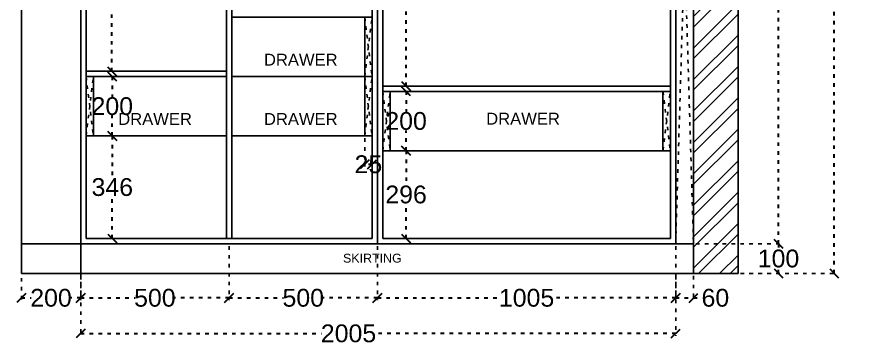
# Model space of a CAD drawing. Header units: millimetres. Extents: x 220712 to 1505573, y -354410 to 241923.
# Drawn here: x 250775 to 253620, y 114959 to 116067 of the extents above; entities that cross this region are included whole.
import ezdxf

# ---------------------------------------------------------------- set-up
doc = ezdxf.new("R2010")
doc.units = ezdxf.units.MM
doc.header["$MEASUREMENT"] = 0
doc.linetypes.add('ACAD_ISO03W100', pattern=[30, 12, -18])
doc.layers.add('Walls', color=253, linetype='Continuous')
doc.styles.get("Standard").update_dxf_attribs({"font": 'arial.ttf'})
doc.dimstyles.get("Standard").update_dxf_attribs({"dimtxt": 60, "dimasz": 30, "dimexe": 7.75, "dimexo": 8.13, "dimgap": 0.63, "dimtad": 0, "dimtih": 1, "dimtoh": 1, "dimdec": 0, "dimzin": 0, "dimtxsty": 'Standard', "dimblk": 'OBLIQUE', "dimcen": 2.25, "dimclrd": 1, "dimclre": 1, "dimclrt": 1, "dimadec": 0, "dimazin": 0, "dimtfac": 1, "dimtdec": 0, "dimtofl": 0, "dimtmove": 0, "dimatfit": 3, "dimfxl": 1, "dimtolj": 1, "dimtzin": 0, "dimlwd": 30, "dimarcsym": 0})

# ---------------------------------------------------------------- blocks, each defined once
blk = doc.blocks.new('_Oblique')
at = {"color": 0, "linetype": 'ByBlock', "lineweight": -2}
blk.add_line((-0.5, -0.5), (0.5, 0.5), dxfattribs=at)
blk = doc.blocks.new('*D1159')
at = {"layer": 'Defpoints', "color": 0, "linetype": 'ACAD_ISO03W100', "transparency": 16777216}
for p in [(252995, 115301), (250990, 115201), (250990, 114998.5)]:
    blk.add_point(p, dxfattribs=at)
at = {"layer": 'Walls', "color": 1, "linetype": 'ACAD_ISO03W100', "lineweight": -2, "transparency": 16777216}
for p, q in [((252995, 115292.9), (252995, 114990.8)), ((250990, 115192.9), (250990, 114990.8))]:
    blk.add_line(p, q, dxfattribs=at)
at = {"layer": 'Walls', "color": 1, "linetype": 'ACAD_ISO03W100', "lineweight": 30, "transparency": 16777216}
for p, q in [((250990, 114998.5), (251801.5, 114998.5)), ((252995, 114998.5), (251983.5, 114998.5))]:
    blk.add_line(p, q, dxfattribs=at)
at = {"layer": 'Walls', "color": 1, "linetype": 'ACAD_ISO03W100', "lineweight": 30, "transparency": 16777216, "xscale": 30, "yscale": 30, "zscale": 30, "rotation": 180}
blk.add_blockref('_Oblique', (250990, 114998.5), dxfattribs=at)
at = {"layer": 'Walls', "color": 1, "linetype": 'ACAD_ISO03W100', "lineweight": 30, "transparency": 16777216, "xscale": 30, "yscale": 30, "zscale": 30}
blk.add_blockref('_Oblique', (252995, 114998.5), dxfattribs=at)
at = {"layer": 'Walls', "color": 1, "linetype": 'ACAD_ISO03W100', "transparency": 16777216, "insert": (251892.5, 114998.5), "char_height": 60, "attachment_point": 5}
blk.add_mtext('\\A1;2005', dxfattribs=at)
blk = doc.blocks.new('*D1166')
at = {"layer": 'Defpoints', "color": 0, "linetype": 'ACAD_ISO03W100', "transparency": 16777216}
for p in [(252995, 115201), (253055, 115201), (253055, 115118.5)]:
    blk.add_point(p, dxfattribs=at)
at = {"layer": 'Walls', "color": 1, "linetype": 'ACAD_ISO03W100', "lineweight": -2, "transparency": 16777216}
for p, q in [((252995, 115192.9), (252995, 115110.8)), ((253055, 115192.9), (253055, 115110.8))]:
    blk.add_line(p, q, dxfattribs=at)
at = {"layer": 'Walls', "color": 1, "linetype": 'ACAD_ISO03W100', "lineweight": 30, "transparency": 16777216}
for p, q in [((252995, 115118.5), (253055, 115118.5)), ((253055, 115118.5), (253085, 115118.5))]:
    blk.add_line(p, q, dxfattribs=at)
at = {"layer": 'Walls', "color": 1, "linetype": 'ACAD_ISO03W100', "lineweight": 30, "transparency": 16777216, "xscale": 30, "yscale": 30, "zscale": 30, "rotation": 180}
blk.add_blockref('_Oblique', (252995, 115118.5), dxfattribs=at)
at = {"layer": 'Walls', "color": 1, "linetype": 'ACAD_ISO03W100', "lineweight": 30, "transparency": 16777216, "xscale": 30, "yscale": 30, "zscale": 30}
blk.add_blockref('_Oblique', (253055, 115118.5), dxfattribs=at)
at = {"layer": 'Walls', "color": 1, "linetype": 'ACAD_ISO03W100', "transparency": 16777216, "insert": (253128.7, 115118.5), "char_height": 60, "attachment_point": 5}
blk.add_mtext('\\A1;60', dxfattribs=at)
blk = doc.blocks.new('*D1160')
at = {"layer": 'Defpoints', "color": 0, "linetype": 'ACAD_ISO03W100', "transparency": 16777216}
for p in [(250990, 115301), (250790, 115193.5), (250990, 115118.5)]:
    blk.add_point(p, dxfattribs=at)
at = {"layer": 'Walls', "color": 1, "linetype": 'ACAD_ISO03W100', "lineweight": -2, "transparency": 16777216}
for p, q in [((250990, 115292.9), (250990, 115110.8)), ((250790, 115185.4), (250790, 115110.8))]:
    blk.add_line(p, q, dxfattribs=at)
at = {"layer": 'Walls', "color": 1, "linetype": 'ACAD_ISO03W100', "lineweight": 30, "transparency": 16777216}
for p, q in [((250790, 115118.5), (250822.7, 115118.5)), ((250990, 115118.5), (250957.3, 115118.5))]:
    blk.add_line(p, q, dxfattribs=at)
at = {"layer": 'Walls', "color": 1, "linetype": 'ACAD_ISO03W100', "lineweight": 30, "transparency": 16777216, "xscale": 30, "yscale": 30, "zscale": 30, "rotation": 180}
blk.add_blockref('_Oblique', (250790, 115118.5), dxfattribs=at)
at = {"layer": 'Walls', "color": 1, "linetype": 'ACAD_ISO03W100', "lineweight": 30, "transparency": 16777216, "xscale": 30, "yscale": 30, "zscale": 30}
blk.add_blockref('_Oblique', (250990, 115118.5), dxfattribs=at)
at = {"layer": 'Walls', "color": 1, "linetype": 'ACAD_ISO03W100', "transparency": 16777216, "insert": (250890, 115118.5), "char_height": 60, "attachment_point": 5}
blk.add_mtext('\\A1;200', dxfattribs=at)
blk = doc.blocks.new('*D1167')
at = {"layer": 'Defpoints', "color": 0, "linetype": 'ACAD_ISO03W100', "transparency": 16777216}
for p in [(253055, 115301), (253341.5, 115301), (253055, 115201)]:
    blk.add_point(p, dxfattribs=at)
at = {"layer": 'Walls', "color": 1, "linetype": 'ACAD_ISO03W100', "lineweight": -2, "transparency": 16777216}
for p, q in [((253063.1, 115301), (253349.3, 115301)), ((253063.1, 115201), (253349.3, 115201))]:
    blk.add_line(p, q, dxfattribs=at)
at = {"layer": 'Walls', "color": 1, "linetype": 'ACAD_ISO03W100', "lineweight": 30, "transparency": 16777216}
for p, q in [((253341.5, 115301), (253341.5, 115282.3)), ((253341.5, 115201), (253341.5, 115219.7))]:
    blk.add_line(p, q, dxfattribs=at)
at = {"layer": 'Walls', "color": 1, "linetype": 'ACAD_ISO03W100', "lineweight": 30, "transparency": 16777216, "xscale": 30, "yscale": 30, "zscale": 30}
for p, rotation in [((253341.5, 115301), 90), ((253341.5, 115201), 270)]:
    blk.add_blockref('_Oblique', p, dxfattribs=dict(at, rotation=rotation))
at = {"layer": 'Walls', "color": 1, "linetype": 'ACAD_ISO03W100', "transparency": 16777216, "insert": (253341.5, 115251), "char_height": 60, "attachment_point": 5}
blk.add_mtext('\\A1;100', dxfattribs=at)
blk = doc.blocks.new('*D1168')
at = {"layer": 'Defpoints', "color": 0, "linetype": 'ACAD_ISO03W100', "transparency": 16777216}
for p in [(253055, 117301), (253341.5, 117301), (253055, 115301)]:
    blk.add_point(p, dxfattribs=at)
at = {"layer": 'Walls', "color": 1, "linetype": 'ACAD_ISO03W100', "lineweight": -2, "transparency": 16777216}
for p, q in [((253063.1, 117301), (253349.3, 117301)), ((253063.1, 115301), (253349.3, 115301))]:
    blk.add_line(p, q, dxfattribs=at)
at = {"layer": 'Walls', "color": 1, "linetype": 'ACAD_ISO03W100', "lineweight": 30, "transparency": 16777216}
for p, q in [((253341.5, 117301), (253341.5, 116332.3)), ((253341.5, 115301), (253341.5, 116269.7))]:
    blk.add_line(p, q, dxfattribs=at)
at = {"layer": 'Walls', "color": 1, "linetype": 'ACAD_ISO03W100', "lineweight": 30, "transparency": 16777216, "xscale": 30, "yscale": 30, "zscale": 30}
for p, rotation in [((253341.5, 117301), 90), ((253341.5, 115301), 270)]:
    blk.add_blockref('_Oblique', p, dxfattribs=dict(at, rotation=rotation))
at = {"layer": 'Walls', "color": 1, "linetype": 'ACAD_ISO03W100', "transparency": 16777216, "insert": (253341.5, 116301), "char_height": 60, "attachment_point": 5}
blk.add_mtext('\\A1;2265', dxfattribs=at)
blk = doc.blocks.new('*D1171')
at = {"layer": 'Defpoints', "color": 0, "linetype": 'ACAD_ISO03W100', "transparency": 16777216}
for p in [(253205, 117967), (253206.2, 115201), (253529, 115201)]:
    blk.add_point(p, dxfattribs=at)
at = {"layer": 'Walls', "color": 1, "linetype": 'ACAD_ISO03W100', "lineweight": -2, "transparency": 16777216}
for p, q in [((253213.1, 117967), (253536.8, 117967)), ((253214.3, 115201), (253536.8, 115201))]:
    blk.add_line(p, q, dxfattribs=at)
at = {"layer": 'Walls', "color": 1, "linetype": 'ACAD_ISO03W100', "lineweight": 30, "transparency": 16777216}
for p, q in [((253529, 117967), (253529, 116615.3)), ((253529, 115201), (253529, 116552.7))]:
    blk.add_line(p, q, dxfattribs=at)
at = {"layer": 'Walls', "color": 1, "linetype": 'ACAD_ISO03W100', "lineweight": 30, "transparency": 16777216, "xscale": 30, "yscale": 30, "zscale": 30}
for p, rotation in [((253529, 117967), 90), ((253529, 115201), 270)]:
    blk.add_blockref('_Oblique', p, dxfattribs=dict(at, rotation=rotation))
at = {"layer": 'Walls', "color": 1, "linetype": 'ACAD_ISO03W100', "transparency": 16777216, "insert": (253529, 116584), "char_height": 60, "attachment_point": 5}
blk.add_mtext('\\A1;2766', dxfattribs=at)
blk = doc.blocks.new('*D1161')
at = {"layer": 'Defpoints', "color": 0, "linetype": 'ACAD_ISO03W100', "transparency": 16777216}
for p in [(250990, 115301), (251490, 115301), (251490, 115118.5)]:
    blk.add_point(p, dxfattribs=at)
at = {"layer": 'Walls', "color": 1, "linetype": 'ACAD_ISO03W100', "lineweight": -2, "transparency": 16777216}
for p, q in [((250990, 115292.9), (250990, 115110.8)), ((251490, 115292.9), (251490, 115110.8))]:
    blk.add_line(p, q, dxfattribs=at)
at = {"layer": 'Walls', "color": 1, "linetype": 'ACAD_ISO03W100', "lineweight": 30, "transparency": 16777216}
for p, q in [((250990, 115118.5), (251173.2, 115118.5)), ((251490, 115118.5), (251306.8, 115118.5))]:
    blk.add_line(p, q, dxfattribs=at)
at = {"layer": 'Walls', "color": 1, "linetype": 'ACAD_ISO03W100', "lineweight": 30, "transparency": 16777216, "xscale": 30, "yscale": 30, "zscale": 30, "rotation": 180}
blk.add_blockref('_Oblique', (250990, 115118.5), dxfattribs=at)
at = {"layer": 'Walls', "color": 1, "linetype": 'ACAD_ISO03W100', "lineweight": 30, "transparency": 16777216, "xscale": 30, "yscale": 30, "zscale": 30}
blk.add_blockref('_Oblique', (251490, 115118.5), dxfattribs=at)
at = {"layer": 'Walls', "color": 1, "linetype": 'ACAD_ISO03W100', "transparency": 16777216, "insert": (251240, 115118.5), "char_height": 60, "attachment_point": 5}
blk.add_mtext('\\A1;500', dxfattribs=at)
blk = doc.blocks.new('*D1162')
at = {"layer": 'Defpoints', "color": 0, "linetype": 'ACAD_ISO03W100', "transparency": 16777216}
for p in [(251490, 115301), (251990, 115301), (251990, 115118.5)]:
    blk.add_point(p, dxfattribs=at)
at = {"layer": 'Walls', "color": 1, "linetype": 'ACAD_ISO03W100', "lineweight": -2, "transparency": 16777216}
for p, q in [((251490, 115292.9), (251490, 115110.8)), ((251990, 115292.9), (251990, 115110.8))]:
    blk.add_line(p, q, dxfattribs=at)
at = {"layer": 'Walls', "color": 1, "linetype": 'ACAD_ISO03W100', "lineweight": 30, "transparency": 16777216}
for p, q in [((251490, 115118.5), (251673.2, 115118.5)), ((251990, 115118.5), (251806.8, 115118.5))]:
    blk.add_line(p, q, dxfattribs=at)
at = {"layer": 'Walls', "color": 1, "linetype": 'ACAD_ISO03W100', "lineweight": 30, "transparency": 16777216, "xscale": 30, "yscale": 30, "zscale": 30, "rotation": 180}
blk.add_blockref('_Oblique', (251490, 115118.5), dxfattribs=at)
at = {"layer": 'Walls', "color": 1, "linetype": 'ACAD_ISO03W100', "lineweight": 30, "transparency": 16777216, "xscale": 30, "yscale": 30, "zscale": 30}
blk.add_blockref('_Oblique', (251990, 115118.5), dxfattribs=at)
at = {"layer": 'Walls', "color": 1, "linetype": 'ACAD_ISO03W100', "transparency": 16777216, "insert": (251740, 115118.5), "char_height": 60, "attachment_point": 5}
blk.add_mtext('\\A1;500', dxfattribs=at)
blk = doc.blocks.new('*D1163')
at = {"layer": 'Defpoints', "color": 0, "linetype": 'ACAD_ISO03W100', "transparency": 16777216}
for p in [(251990, 115301), (252995, 115301), (252995, 115118.5)]:
    blk.add_point(p, dxfattribs=at)
at = {"layer": 'Walls', "color": 1, "linetype": 'ACAD_ISO03W100', "lineweight": -2, "transparency": 16777216}
for p, q in [((251990, 115292.9), (251990, 115110.8)), ((252995, 115292.9), (252995, 115110.8))]:
    blk.add_line(p, q, dxfattribs=at)
at = {"layer": 'Walls', "color": 1, "linetype": 'ACAD_ISO03W100', "lineweight": 30, "transparency": 16777216}
for p, q in [((251990, 115118.5), (252404.9, 115118.5)), ((252995, 115118.5), (252580.1, 115118.5))]:
    blk.add_line(p, q, dxfattribs=at)
at = {"layer": 'Walls', "color": 1, "linetype": 'ACAD_ISO03W100', "lineweight": 30, "transparency": 16777216, "xscale": 30, "yscale": 30, "zscale": 30, "rotation": 180}
blk.add_blockref('_Oblique', (251990, 115118.5), dxfattribs=at)
at = {"layer": 'Walls', "color": 1, "linetype": 'ACAD_ISO03W100', "lineweight": 30, "transparency": 16777216, "xscale": 30, "yscale": 30, "zscale": 30}
blk.add_blockref('_Oblique', (252995, 115118.5), dxfattribs=at)
at = {"layer": 'Walls', "color": 1, "linetype": 'ACAD_ISO03W100', "transparency": 16777216, "insert": (252492.5, 115118.5), "char_height": 60, "attachment_point": 5}
blk.add_mtext('\\A1;1005', dxfattribs=at)
blk = doc.blocks.new('*D1176')
at = {"layer": 'Defpoints', "color": 0, "linetype": 'ACAD_ISO03W100', "transparency": 16777216}
for p in [(252008, 116583), (252008, 115833), (252086.5, 115833)]:
    blk.add_point(p, dxfattribs=at)
at = {"layer": 'Walls', "color": 1, "linetype": 'ACAD_ISO03W100', "lineweight": -2, "transparency": 16777216}
for p, q in [((252016.1, 116583), (252094.3, 116583)), ((252016.1, 115833), (252094.3, 115833))]:
    blk.add_line(p, q, dxfattribs=at)
at = {"layer": 'Walls', "color": 1, "linetype": 'ACAD_ISO03W100', "lineweight": 30, "transparency": 16777216}
for p, q in [((252086.5, 116583), (252086.5, 116239.3)), ((252086.5, 115833), (252086.5, 116176.7))]:
    blk.add_line(p, q, dxfattribs=at)
at = {"layer": 'Walls', "color": 1, "linetype": 'ACAD_ISO03W100', "lineweight": 30, "transparency": 16777216, "xscale": 30, "yscale": 30, "zscale": 30}
for p, rotation in [((252086.5, 116583), 90), ((252086.5, 115833), 270)]:
    blk.add_blockref('_Oblique', p, dxfattribs=dict(at, rotation=rotation))
at = {"layer": 'Walls', "color": 1, "linetype": 'ACAD_ISO03W100', "transparency": 16777216, "insert": (252086.5, 116208), "char_height": 60, "attachment_point": 5}
blk.add_mtext('\\A1;750', dxfattribs=at)
blk = doc.blocks.new('*D1177')
at = {"layer": 'Defpoints', "color": 0, "linetype": 'ACAD_ISO03W100', "transparency": 16777216}
for p in [(252008, 115615), (252008, 115319), (252086.5, 115319)]:
    blk.add_point(p, dxfattribs=at)
at = {"layer": 'Walls', "color": 1, "linetype": 'ACAD_ISO03W100', "lineweight": -2, "transparency": 16777216}
for p, q in [((252016.1, 115615), (252094.3, 115615)), ((252016.1, 115319), (252094.3, 115319))]:
    blk.add_line(p, q, dxfattribs=at)
at = {"layer": 'Walls', "color": 1, "linetype": 'ACAD_ISO03W100', "lineweight": 30, "transparency": 16777216}
for p, q in [((252086.5, 115615), (252086.5, 115498.3)), ((252086.5, 115319), (252086.5, 115435.7))]:
    blk.add_line(p, q, dxfattribs=at)
at = {"layer": 'Walls', "color": 1, "linetype": 'ACAD_ISO03W100', "lineweight": 30, "transparency": 16777216, "xscale": 30, "yscale": 30, "zscale": 30}
for p, rotation in [((252086.5, 115615), 90), ((252086.5, 115319), 270)]:
    blk.add_blockref('_Oblique', p, dxfattribs=dict(at, rotation=rotation))
at = {"layer": 'Walls', "color": 1, "linetype": 'ACAD_ISO03W100', "transparency": 16777216, "insert": (252086.5, 115467), "char_height": 60, "attachment_point": 5}
blk.add_mtext('\\A1;296', dxfattribs=at)
blk = doc.blocks.new('*D1178')
at = {"layer": 'Defpoints', "color": 0, "linetype": 'ACAD_ISO03W100', "transparency": 16777216}
for p in [(252033, 115815), (252086.5, 115815), (252033, 115615)]:
    blk.add_point(p, dxfattribs=at)
at = {"layer": 'Walls', "color": 1, "linetype": 'ACAD_ISO03W100', "lineweight": -2, "transparency": 16777216}
for p, q in [((252041.1, 115815), (252094.3, 115815)), ((252041.1, 115615), (252094.3, 115615))]:
    blk.add_line(p, q, dxfattribs=at)
at = {"layer": 'Walls', "color": 1, "linetype": 'ACAD_ISO03W100', "lineweight": 30, "transparency": 16777216}
for p, q in [((252086.5, 115815), (252086.5, 115746.3)), ((252086.5, 115615), (252086.5, 115683.7))]:
    blk.add_line(p, q, dxfattribs=at)
at = {"layer": 'Walls', "color": 1, "linetype": 'ACAD_ISO03W100', "lineweight": 30, "transparency": 16777216, "xscale": 30, "yscale": 30, "zscale": 30}
for p, rotation in [((252086.5, 115815), 90), ((252086.5, 115615), 270)]:
    blk.add_blockref('_Oblique', p, dxfattribs=dict(at, rotation=rotation))
at = {"layer": 'Walls', "color": 1, "linetype": 'ACAD_ISO03W100', "transparency": 16777216, "insert": (252086.5, 115715), "char_height": 60, "attachment_point": 5}
blk.add_mtext('\\A1;200', dxfattribs=at)
blk = doc.blocks.new('*D1181')
at = {"layer": 'Defpoints', "color": 0, "linetype": 'ACAD_ISO03W100', "transparency": 16777216}
for p in [(251008, 115665), (251096.5, 115665), (251008, 115319)]:
    blk.add_point(p, dxfattribs=at)
at = {"layer": 'Walls', "color": 1, "linetype": 'ACAD_ISO03W100', "lineweight": -2, "transparency": 16777216}
for p, q in [((251016.1, 115665), (251104.3, 115665)), ((251016.1, 115319), (251104.3, 115319))]:
    blk.add_line(p, q, dxfattribs=at)
at = {"layer": 'Walls', "color": 1, "linetype": 'ACAD_ISO03W100', "lineweight": 30, "transparency": 16777216}
for p, q in [((251096.5, 115665), (251096.5, 115523.3)), ((251096.5, 115319), (251096.5, 115460.7))]:
    blk.add_line(p, q, dxfattribs=at)
at = {"layer": 'Walls', "color": 1, "linetype": 'ACAD_ISO03W100', "lineweight": 30, "transparency": 16777216, "xscale": 30, "yscale": 30, "zscale": 30}
for p, rotation in [((251096.5, 115665), 90), ((251096.5, 115319), 270)]:
    blk.add_blockref('_Oblique', p, dxfattribs=dict(at, rotation=rotation))
at = {"layer": 'Walls', "color": 1, "linetype": 'ACAD_ISO03W100', "transparency": 16777216, "insert": (251096.5, 115492), "char_height": 60, "attachment_point": 5}
blk.add_mtext('\\A1;346', dxfattribs=at)
blk = doc.blocks.new('*D1182')
at = {"layer": 'Defpoints', "color": 0, "linetype": 'ACAD_ISO03W100', "transparency": 16777216}
for p in [(251033, 115865), (251096.5, 115865), (251033, 115665)]:
    blk.add_point(p, dxfattribs=at)
at = {"layer": 'Walls', "color": 1, "linetype": 'ACAD_ISO03W100', "lineweight": -2, "transparency": 16777216}
for p, q in [((251041.1, 115865), (251104.3, 115865)), ((251041.1, 115665), (251104.3, 115665))]:
    blk.add_line(p, q, dxfattribs=at)
at = {"layer": 'Walls', "color": 1, "linetype": 'ACAD_ISO03W100', "lineweight": 30, "transparency": 16777216}
for p, q in [((251096.5, 115865), (251096.5, 115796.3)), ((251096.5, 115665), (251096.5, 115733.7))]:
    blk.add_line(p, q, dxfattribs=at)
at = {"layer": 'Walls', "color": 1, "linetype": 'ACAD_ISO03W100', "lineweight": 30, "transparency": 16777216, "xscale": 30, "yscale": 30, "zscale": 30}
for p, rotation in [((251096.5, 115865), 90), ((251096.5, 115665), 270)]:
    blk.add_blockref('_Oblique', p, dxfattribs=dict(at, rotation=rotation))
at = {"layer": 'Walls', "color": 1, "linetype": 'ACAD_ISO03W100', "transparency": 16777216, "insert": (251096.5, 115765), "char_height": 60, "attachment_point": 5}
blk.add_mtext('\\A1;200', dxfattribs=at)
blk = doc.blocks.new('*D1183')
at = {"layer": 'Defpoints', "color": 0, "linetype": 'ACAD_ISO03W100', "transparency": 16777216}
for p in [(251008, 116933), (251095.5, 116933), (251008, 115883)]:
    blk.add_point(p, dxfattribs=at)
at = {"layer": 'Walls', "color": 1, "linetype": 'ACAD_ISO03W100', "lineweight": -2, "transparency": 16777216}
for p, q in [((251016.1, 116933), (251103.3, 116933)), ((251016.1, 115883), (251103.3, 115883))]:
    blk.add_line(p, q, dxfattribs=at)
at = {"layer": 'Walls', "color": 1, "linetype": 'ACAD_ISO03W100', "lineweight": 30, "transparency": 16777216}
for p, q in [((251095.5, 116933), (251095.5, 116439.3)), ((251095.5, 115883), (251095.5, 116376.7))]:
    blk.add_line(p, q, dxfattribs=at)
at = {"layer": 'Walls', "color": 1, "linetype": 'ACAD_ISO03W100', "lineweight": 30, "transparency": 16777216, "xscale": 30, "yscale": 30, "zscale": 30}
for p, rotation in [((251095.5, 116933), 90), ((251095.5, 115883), 270)]:
    blk.add_blockref('_Oblique', p, dxfattribs=dict(at, rotation=rotation))
at = {"layer": 'Walls', "color": 1, "linetype": 'ACAD_ISO03W100', "transparency": 16777216, "insert": (251095.5, 116408), "char_height": 60, "attachment_point": 5}
blk.add_mtext('\\A1;1050', dxfattribs=at)
blk = doc.blocks.new('*D1185')
at = {"layer": 'Defpoints', "color": 0, "linetype": 'ACAD_ISO03W100', "transparency": 16777216}
for p in [(251947, 115665), (251972, 115665), (251947, 115569)]:
    blk.add_point(p, dxfattribs=at)
at = {"layer": 'Walls', "color": 1, "linetype": 'ACAD_ISO03W100', "lineweight": -2, "transparency": 16777216}
for p, q in [((251947, 115656.9), (251947, 115561.3)), ((251972, 115656.9), (251972, 115561.3))]:
    blk.add_line(p, q, dxfattribs=at)
at = {"layer": 'Walls', "color": 1, "linetype": 'ACAD_ISO03W100', "lineweight": 30, "transparency": 16777216}
blk.add_line((251972, 115569), (251947, 115569), dxfattribs=at)
at = {"layer": 'Walls', "color": 1, "linetype": 'ACAD_ISO03W100', "lineweight": 30, "transparency": 16777216, "xscale": 30, "yscale": 30, "zscale": 30, "rotation": 180}
blk.add_blockref('_Oblique', (251947, 115569), dxfattribs=at)
at = {"layer": 'Walls', "color": 1, "linetype": 'ACAD_ISO03W100', "lineweight": 30, "transparency": 16777216, "xscale": 30, "yscale": 30, "zscale": 30}
blk.add_blockref('_Oblique', (251972, 115569), dxfattribs=at)
at = {"layer": 'Walls', "color": 1, "linetype": 'ACAD_ISO03W100', "transparency": 16777216, "insert": (251959.5, 115569), "char_height": 60, "attachment_point": 5}
blk.add_mtext('\\A1;25', dxfattribs=at)

msp = doc.modelspace()

# ---------------------------------------------------------------- hatches: boundary and pattern name
at = {"layer": 'Walls', "linetype": 'ACAD_ISO03W100', "true_color": 0xc7c8ca}
h = msp.add_hatch(dxfattribs=at)
h.set_pattern_fill('ANSI32', color=9, scale=200)
h.set_pattern_definition([(45, (-354, 120.004), (-53.033009, 53.033009), []), (45, (-318.645, 120.004), (-53.033009, 53.033009), [])])
h.paths.add_polyline_path([(253205, 117967), (253055, 117967), (253055, 115201), (253205, 115201)])

# ---------------------------------------------------------------- linework, layer by layer
at = {"layer": 'Walls', "color": 18, "true_color": 0x000000}
for p, q in [((250790, 118117), (250790, 115201)), ((253205, 115201), (253205, 118117)), ((253055, 115201), (253055, 117967)), ((250990, 117917), (250990, 115201)), ((251990, 117917), (251990, 115301)), ((252995, 115301), (252995, 117917)), ((251008, 115319), (251008, 117283)), ((251481, 115665), (251481, 117283)), ((251499, 115665), (251499, 117283)), ((251972, 117283), (251972, 115319)), ((252008, 115319), (252008, 117283)), ((252977, 117283), (252977, 115319)), ((251972, 116065), (251499, 116065)), ((251947, 115865), (251947, 116065)), ((251481, 115883), (251008, 115883)), ((251481, 115865), (251008, 115865)), ((251033, 115665), (251033, 115865)), ((251972, 115865), (251499, 115865)), ((251947, 115665), (251947, 115865)), ((252008, 115833), (252977, 115833)), ((252008, 115815), (252977, 115815)), ((252033, 115615), (252033, 115815)), ((252952, 115815), (252952, 115615)), ((251481, 115665), (251008, 115665)), ((251481, 115319), (251481, 115665)), ((251499, 115319), (251499, 115665)), ((251972, 115665), (251499, 115665)), ((252008, 115615), (252977, 115615)), ((251972, 115319), (251008, 115319)), ((252977, 115319), (252008, 115319)), ((250790, 115301), (253055, 115301)), ((250790, 115201), (253205, 115201))]:
    msp.add_line(p, q, dxfattribs=at)
for points in [[(250990, 117301), (251990, 117301), (251990, 115301), (250990, 115301)], [(251990, 117301), (252995, 117301), (252995, 115301), (251990, 115301)]]:
    msp.add_lwpolyline(points, close=True, dxfattribs=at)
at = {"layer": 'Walls', "color": 240, "linetype": 'ACAD_ISO03W100', "true_color": 0xed1f24}
for points in [[(252995, 117301), (253055, 115301), (252995, 115301), (253055, 117301)], [(251947, 116065), (251972, 115865), (251947, 115865), (251972, 116065)], [(251008, 115865), (251033, 115665), (251008, 115665), (251033, 115865)], [(251947, 115865), (251972, 115665), (251947, 115665), (251972, 115865)], [(252008, 115815), (252033, 115615), (252008, 115615), (252033, 115815)], [(252952, 115815), (252977, 115615), (252952, 115615), (252977, 115815)], [(252995, 115301), (253055, 115301)]]:
    msp.add_lwpolyline(points, dxfattribs=at)

# ---------------------------------------------------------------- texts
at = {"color": 7, "char_height": 40, "attachment_point": 1}
for insert in [(251607.5, 115942), (251116.5, 115742), (251607.5, 115742), (252356.5, 115743)]:
    msp.add_mtext_dynamic_manual_height_columns('DRAWER', width=246.425, gutter_width=1213, heights=[0], dxfattribs=dict(at, insert=insert))
at = {"color": 18, "true_color": 0x000000, "insert": (251874, 115267.5), "char_height": 30, "attachment_point": 1}
msp.add_mtext_dynamic_manual_height_columns('SKIRTING', width=2764.543, gutter_width=1, heights=[238.1], dxfattribs=at)

# ---------------------------------------------------------------- dimensions: what is measured, and where the dimension line sits
at = {"layer": 'Walls', "color": 9, "linetype": 'ACAD_ISO03W100', "true_color": 0xc7c8ca}
for base, p1, p2, picture, middle in [((253529, 115201), (253205, 117967), (253206.2, 115201), '*D1171', (253529, 116584)), ((253341.5, 115301), (253055, 115201), (253055, 115301), '*D1167', (253341.5, 115251))]:
    dim = msp.add_linear_dim(base=base, p1=p1, p2=p2, angle=90, dimstyle='Standard', dxfattribs=at)
    dim.commit()
    dim.dimension.update_dxf_attribs({"geometry": picture, "text_midpoint": middle})
dim = msp.add_linear_dim(base=(253341.5, 117301), p1=(253055, 115301), p2=(253055, 117301), angle=90, text='2265', dimstyle='Standard', dxfattribs=at)
dim.commit()
dim.dimension.update_dxf_attribs({"geometry": '*D1168', "text_midpoint": (253341.5, 116301)})
at = {"layer": 'Walls', "color": 18, "linetype": 'ACAD_ISO03W100', "true_color": 0x000000}
for base, p1, p2, picture, middle in [((251095.5, 116933), (251008, 115883), (251008, 116933), '*D1183', (251095.5, 116408)), ((252086.5, 115833), (252008, 116583), (252008, 115833), '*D1176', (252086.5, 116208)), ((251096.5, 115865), (251033, 115665), (251033, 115865), '*D1182', (251096.5, 115765)), ((252086.5, 115815), (252033, 115615), (252033, 115815), '*D1178', (252086.5, 115715)), ((251096.5, 115665), (251008, 115319), (251008, 115665), '*D1181', (251096.5, 115492)), ((252086.5, 115319), (252008, 115615), (252008, 115319), '*D1177', (252086.5, 115467))]:
    dim = msp.add_linear_dim(base=base, p1=p1, p2=p2, angle=90, dimstyle='Standard', dxfattribs=at)
    dim.commit()
    dim.dimension.update_dxf_attribs({"geometry": picture, "text_midpoint": middle})
for base, p1, p2, picture, middle in [((251947, 115569), (251972, 115665), (251947, 115665), '*D1185', (251959.5, 115569)), ((250990, 114998.5), (252995, 115301), (250990, 115201), '*D1159', (251892.5, 114998.5))]:
    dim = msp.add_linear_dim(base=base, p1=p1, p2=p2, dimstyle='Standard', dxfattribs=at)
    dim.commit()
    dim.dimension.update_dxf_attribs({"geometry": picture, "text_midpoint": middle, "dimtype": 160})
at = {"layer": 'Walls', "color": 9, "linetype": 'ACAD_ISO03W100', "true_color": 0xc7c8ca}
for base, p1, p2, picture, middle in [((250990, 115118.5), (250790, 115193.5), (250990, 115301), '*D1160', (250890, 115118.5)), ((251490, 115118.5), (250990, 115301), (251490, 115301), '*D1161', (251240, 115118.5)), ((251990, 115118.5), (251490, 115301), (251990, 115301), '*D1162', (251740, 115118.5)), ((252995, 115118.5), (251990, 115301), (252995, 115301), '*D1163', (252492.5, 115118.5)), ((253055, 115118.5), (252995, 115201), (253055, 115201), '*D1166', (253128.7, 115118.5))]:
    dim = msp.add_linear_dim(base=base, p1=p1, p2=p2, dimstyle='Standard', dxfattribs=at)
    dim.commit()
    dim.dimension.update_dxf_attribs({"geometry": picture, "text_midpoint": middle})

doc.saveas('drawing.dxf')
